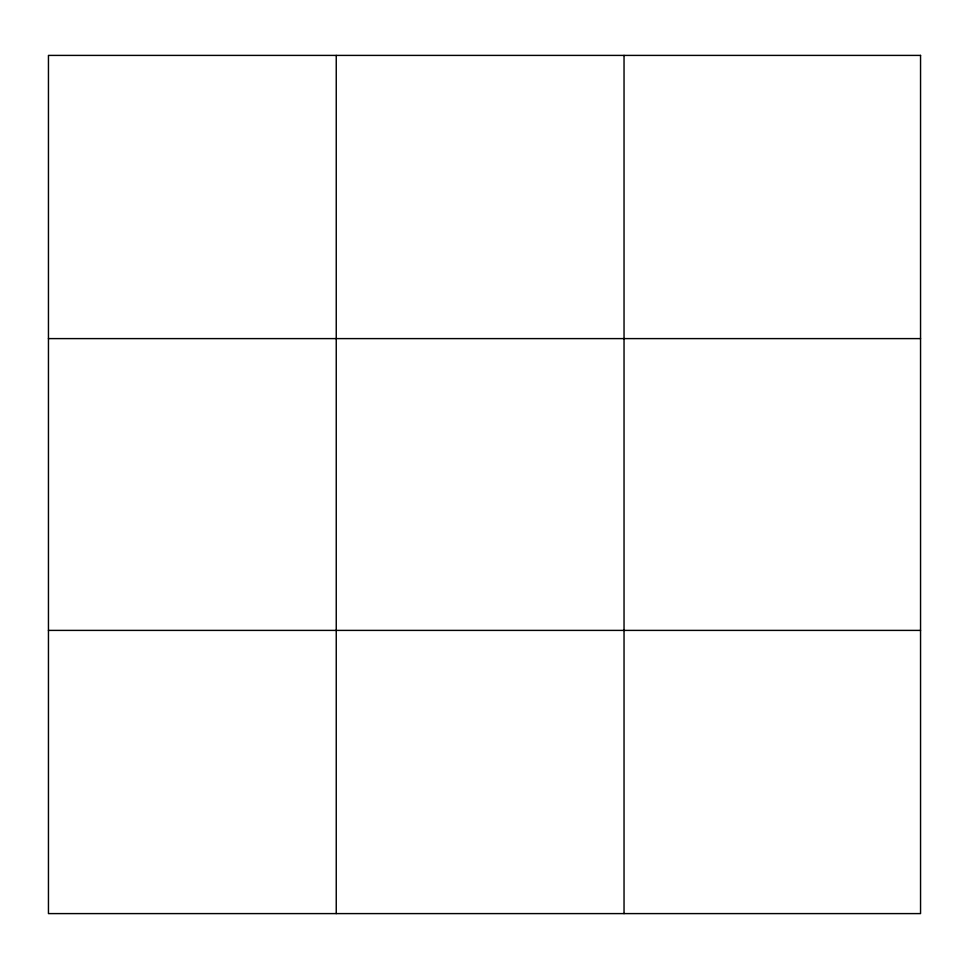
<?xml version="1.0" encoding="UTF-8"?>
<svg xmlns="http://www.w3.org/2000/svg" width="969" height="969" viewBox="0 0 969 969"><rect width="100%" height="100%" fill="white"/><g stroke="black" fill="none" stroke-linecap="round" stroke-linejoin="round"><path stroke-width="1.45" d="M336.243 55.403L336.243 913.597M624.036 55.403L624.036 913.597M48.45 338.605L920.55 338.605M48.45 630.395L920.55 630.395M920.55 55.403L920.55 913.597L48.45 913.597L48.45 55.403L920.55 55.403"/></g></svg>
